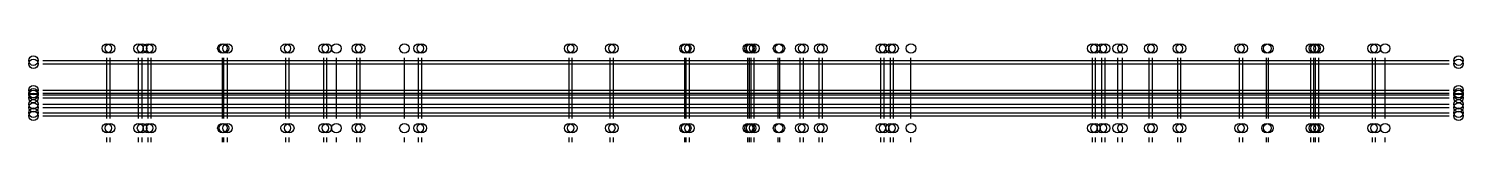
# Model space of a CAD drawing. Extents: x 133381 to 224023, y -318152 to -311902.
import ezdxf

# ---------------------------------------------------------------- set-up
doc = ezdxf.new("R2010")
doc.units = 0
for name, color, linetype in [('A-AXIS', 3, 'Continuous'), ('A-AXIS-DIM', 4, 'CONTINUOUS'), ('A-AXIS-LABEL', 7, 'CONTINUOUS')]:
    doc.layers.add(name, color=color, linetype=linetype)

msp = doc.modelspace()

# ---------------------------------------------------------------- linework, layer by layer
at = {"layer": 'A-AXIS', "color": 3}
for p, q in [((134280.7, -312977), (223123.3, -312977)), ((134280.7, -313177), (223123.3, -313177)), ((138319, -316652), (138319, -312802)), ((138519, -316652), (138519, -312802)), ((140319, -316652), (140319, -312802)), ((140544, -316652), (140544, -312802)), ((140919, -316652), (140919, -312802)), ((141119, -316652), (141119, -312802)), ((145619, -316652), (145619, -312802)), ((145719, -316652), (145719, -312802)), ((145944, -316652), (145944, -312802)), ((149619, -316652), (149619, -312802)), ((149844, -316652), (149844, -312802)), ((152019, -316652), (152019, -312802)), ((152219, -316652), (152219, -312802)), ((152819, -316652), (152819, -312802)), ((154119, -316652), (154119, -312802)), ((154319, -316652), (154319, -312802)), ((157119, -316652), (157119, -312802)), ((158019, -316652), (158019, -312802)), ((158219, -316652), (158219, -312802)), ((167527, -316652), (167527, -312802)), ((167727, -316652), (167727, -312802)), ((170127, -316652), (170127, -312802)), ((170327, -316652), (170327, -312802)), ((174827, -316652), (174827, -312802)), ((174927, -316652), (174927, -312802)), ((175127, -316652), (175127, -312802)), ((178827, -316652), (178827, -312802)), ((178927, -316652), (178927, -312802)), ((179027, -316652), (179027, -312802)), ((179227, -316652), (179227, -312802)), ((180727, -316652), (180727, -312802)), ((180847, -316652), (180847, -312802)), ((182127, -316652), (182127, -312802)), ((182327, -316652), (182327, -312802)), ((183327, -316652), (183327, -312802)), ((183527, -316652), (183527, -312802)), ((187227, -316652), (187227, -312802)), ((187427, -316652), (187427, -312802)), ((187827, -316652), (187827, -312802)), ((188027, -316652), (188027, -312802)), ((189127, -316652), (189127, -312802)), ((200585, -316652), (200585, -312802)), ((200785, -316652), (200785, -312802)), ((201185, -316652), (201185, -312802)), ((201385, -316652), (201385, -312802)), ((202185, -316652), (202185, -312802)), ((202485, -316652), (202485, -312802)), ((204185, -316652), (204185, -312802)), ((204385, -316652), (204385, -312802)), ((205985, -316652), (205985, -312802)), ((206185, -316652), (206185, -312802)), ((209885, -316652), (209885, -312802)), ((210085, -316652), (210085, -312802)), ((211585, -316652), (211585, -312802)), ((211705, -316652), (211705, -312802)), ((214385, -316652), (214385, -312802)), ((214585, -316652), (214585, -312802)), ((214685, -316652), (214685, -312802)), ((214885, -316652), (214885, -312802)), ((218285, -316652), (218285, -312802)), ((218485, -316652), (218485, -312802)), ((219085, -316652), (219085, -312802)), ((134280.7, -314842), (223123.3, -314842)), ((134280.7, -315042), (223123.3, -315042)), ((134280.7, -315142), (223123.3, -315142)), ((134280.7, -315342), (223123.3, -315342)), ((134280.7, -315742), (223123.3, -315742)), ((134280.7, -315942), (223123.3, -315942)), ((134280.7, -316277), (223123.3, -316277)), ((134280.7, -316477), (223123.3, -316477))]:
    msp.add_line(p, q, dxfattribs=at)
at = {"layer": 'A-AXIS-DIM'}
for p, q in [((138319, -318152), (138319, -317852)), ((138519, -318152), (138519, -317852)), ((140319, -318152), (140319, -317852)), ((140544, -318152), (140544, -317852)), ((140919, -318152), (140919, -317852)), ((141119, -318152), (141119, -317852)), ((145619, -318152), (145619, -317852)), ((145719, -318152), (145719, -317852)), ((145944, -318152), (145944, -317852)), ((149619, -318152), (149619, -317852)), ((149844, -318152), (149844, -317852)), ((152019, -318152), (152019, -317852)), ((152219, -318152), (152219, -317852)), ((152819, -318152), (152819, -317852)), ((154119, -318152), (154119, -317852)), ((154319, -318152), (154319, -317852)), ((157119, -318152), (157119, -317852)), ((158019, -318152), (158019, -317852)), ((158219, -318152), (158219, -317852)), ((167527, -318152), (167527, -317852)), ((167727, -318152), (167727, -317852)), ((170127, -318152), (170127, -317852)), ((170327, -318152), (170327, -317852)), ((174827, -318152), (174827, -317852)), ((174927, -318152), (174927, -317852)), ((175127, -318152), (175127, -317852)), ((178827, -318152), (178827, -317852)), ((178927, -318152), (178927, -317852)), ((179027, -318152), (179027, -317852)), ((179227, -318152), (179227, -317852)), ((180727, -318152), (180727, -317852)), ((180847, -318152), (180847, -317852)), ((182127, -318152), (182127, -317852)), ((182327, -318152), (182327, -317852)), ((183327, -318152), (183327, -317852)), ((183527, -318152), (183527, -317852)), ((187227, -318152), (187227, -317852)), ((187427, -318152), (187427, -317852)), ((187827, -318152), (187827, -317852)), ((188027, -318152), (188027, -317852)), ((189127, -318152), (189127, -317852)), ((200585, -318152), (200585, -317852)), ((200785, -318152), (200785, -317852)), ((201185, -318152), (201185, -317852)), ((201385, -318152), (201385, -317852)), ((202185, -318152), (202185, -317852)), ((202485, -318152), (202485, -317852)), ((204185, -318152), (204185, -317852)), ((204385, -318152), (204385, -317852)), ((205985, -318152), (205985, -317852)), ((206185, -318152), (206185, -317852)), ((209885, -318152), (209885, -317852)), ((210085, -318152), (210085, -317852)), ((211585, -318152), (211585, -317852)), ((211705, -318152), (211705, -317852)), ((214385, -318152), (214385, -317852)), ((214585, -318152), (214585, -317852)), ((214685, -318152), (214685, -317852)), ((214885, -318152), (214885, -317852)), ((218285, -318152), (218285, -317852)), ((218485, -318152), (218485, -317852)), ((219085, -318152), (219085, -317852))]:
    msp.add_line(p, q, dxfattribs=at)
at = {"layer": 'A-AXIS-LABEL'}
for centre in [(133680.7, -312977), (138319, -312202), (138519, -312202), (140319, -312202), (140544, -312202), (140919, -312202), (141119, -312202), (145619, -312202), (145719, -312202), (145944, -312202), (149619, -312202), (149844, -312202), (152019, -312202), (152219, -312202), (152819, -312202), (154119, -312202), (154319, -312202), (157119, -312202), (158019, -312202), (158219, -312202), (167527, -312202), (167727, -312202), (170127, -312202), (170327, -312202), (174827, -312202), (174927, -312202), (175127, -312202), (178827, -312202), (178927, -312202), (179027, -312202), (179227, -312202), (180727, -312202), (180847, -312202), (182127, -312202), (182327, -312202), (183327, -312202), (183527, -312202), (187227, -312202), (187427, -312202), (187827, -312202), (188027, -312202), (189127, -312202), (200585, -312202), (200785, -312202), (201185, -312202), (201385, -312202), (202185, -312202), (202485, -312202), (204185, -312202), (204385, -312202), (205985, -312202), (206185, -312202), (209885, -312202), (210085, -312202), (211585, -312202), (211705, -312202), (214385, -312202), (214585, -312202), (214685, -312202), (214885, -312202), (218285, -312202), (218485, -312202), (219085, -312202), (223723.3, -312977), (133680.7, -313177), (223723.3, -313177), (133680.7, -314842), (133680.7, -315042), (133680.7, -315142), (133680.7, -315342), (223723.3, -314842), (223723.3, -315042), (223723.3, -315142), (223723.3, -315342), (133680.7, -315742), (133680.7, -315942), (133680.7, -316277), (133680.7, -316477), (223723.3, -315742), (223723.3, -315942), (223723.3, -316277), (223723.3, -316477), (138319, -317252), (138519, -317252), (140319, -317252), (140544, -317252), (140919, -317252), (141119, -317252), (145619, -317252), (145719, -317252), (145944, -317252), (149619, -317252), (149844, -317252), (152019, -317252), (152219, -317252), (152819, -317252), (154119, -317252), (154319, -317252), (157119, -317252), (158019, -317252), (158219, -317252), (167527, -317252), (167727, -317252), (170127, -317252), (170327, -317252), (174827, -317252), (174927, -317252), (175127, -317252), (178827, -317252), (178927, -317252), (179027, -317252), (179227, -317252), (180727, -317252), (180847, -317252), (182127, -317252), (182327, -317252), (183327, -317252), (183527, -317252), (187227, -317252), (187427, -317252), (187827, -317252), (188027, -317252), (189127, -317252), (200585, -317252), (200785, -317252), (201185, -317252), (201385, -317252), (202185, -317252), (202485, -317252), (204185, -317252), (204385, -317252), (205985, -317252), (206185, -317252), (209885, -317252), (210085, -317252), (211585, -317252), (211705, -317252), (214385, -317252), (214585, -317252), (214685, -317252), (214885, -317252), (218285, -317252), (218485, -317252), (219085, -317252)]:
    msp.add_circle(centre, 300, dxfattribs=at)

doc.saveas('drawing.dxf')
